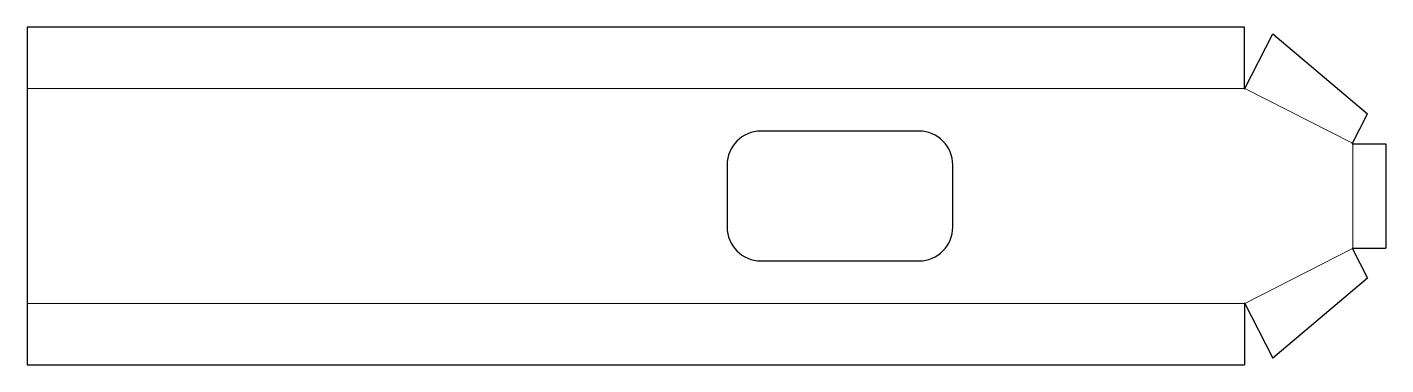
# Model space of a CAD drawing. Header units: millimetres. Extents: x -35 to 1169, y -226 to 73.
import ezdxf

# ---------------------------------------------------------------- set-up
doc = ezdxf.new("R2010")
doc.units = ezdxf.units.MM

msp = doc.modelspace()

# ---------------------------------------------------------------- linework, layer by layer
at = {"color": 7, "linetype": 'Continuous', "lineweight": 25}
for p, q in [((-34.9, 72.7), (-34.9, -226.5)), ((1043.6, 72.7), (-34.9, 72.7)), ((1043.6, 17.7), (1043.6, 72.7)), ((1043.6, 17.7), (1068.6, 66.7)), ((1068.6, 66.7), (1152.5, -4.1)), ((1138.9, -30.7), (1152.5, -4.1)), ((755.1, -19.4), (615.1, -19.4)), ((1138.9, -30.7), (1168.7, -30.7)), ((1168.7, -30.7), (1168.7, -123.1)), ((585.1, -49.4), (585.1, -104.4)), ((785.1, -104.4), (785.1, -49.4)), ((1138.9, -123.1), (1168.7, -123.1)), ((1138.9, -123.1), (1152.5, -149.6)), ((615.1, -134.4), (755.1, -134.4)), ((1152.5, -149.6), (1068.6, -220.5)), ((1043.6, -171.5), (1068.6, -220.5)), ((1043.6, -171.5), (1043.6, -226.5)), ((-34.9, -226.5), (1043.6, -226.5))]:
    msp.add_line(p, q, dxfattribs=at)
at = {"color": 8, "linetype": 'Continuous', "lineweight": 0}
for p, q in [((1043.6, 18.4), (-34.9, 18.4)), ((1139.1, -30.2), (1043.9, 18.3)), ((1139.4, -123.1), (1139.4, -30.7)), ((1043.9, -172.1), (1139.1, -123.5)), ((-34.9, -172.2), (1043.6, -172.2))]:
    msp.add_line(p, q, dxfattribs=at)
at = {"color": 7, "linetype": 'Continuous', "lineweight": 25}
for centre, start, end in [((615.1, -49.4), 90, 180), ((755.1, -49.4), 0, 90), ((615.1, -104.4), 180, 270), ((755.1, -104.4), 270, 0)]:
    msp.add_arc(centre, 30, start, end, dxfattribs=at)

doc.saveas('drawing.dxf')
